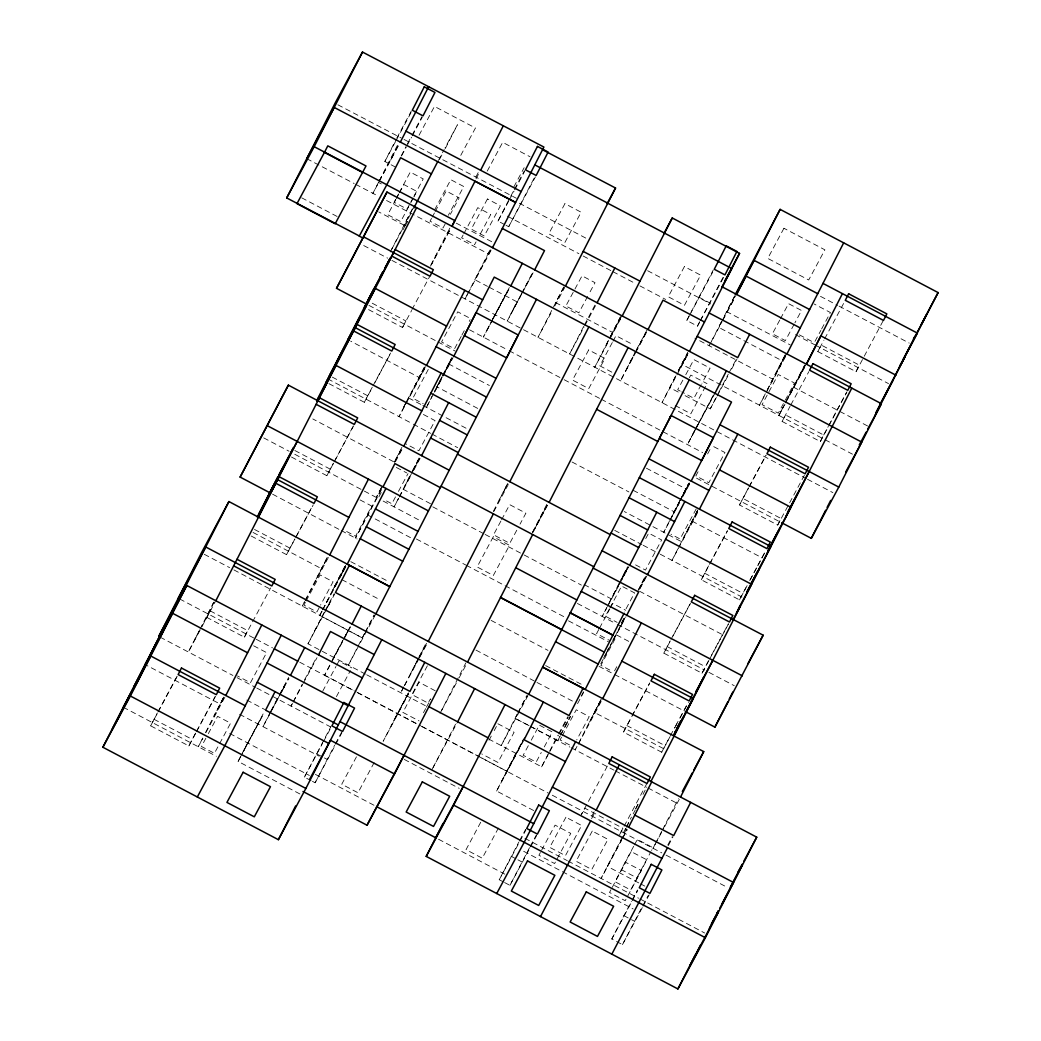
<?xml version="1.0" encoding="UTF-8"?>
<svg xmlns="http://www.w3.org/2000/svg" width="1041" height="1041" viewBox="0 0 1041 1041"><rect width="100%" height="100%" fill="white"/><g stroke="black" fill="none" stroke-linecap="round" stroke-linejoin="round"><path stroke-width="0.75" stroke-dasharray="5 3.75" d="M477.689 408.41L436.895 386.823L441.983 376.777M442.711 375.346L451.573 358.182M395.528 167.107L384.845 161.485L396.087 139.442M378.69 181.98L372.886 193.34L399.601 143.515M379.197 180.978L398.274 143.619M390.557 160.314L394.617 152.363M401.149 156.085L406.081 146.456M403.023 229.801L407.304 221.434M438.43 160.457L444.221 149.41M445.34 148.447L457.441 124.738L444.949 148.03M195.721 733.137L188.85 745.942L150.646 725.824L157.048 713.579M199.182 630.781L188.343 652.004L215.058 602.179M199.898 629.376L213.717 602.388M206.769 617.508L210.829 609.558L202.019 625.992M430.987 264.869L447.552 232.429M188.85 745.942L196.02 732.278M214.108 601.997L206.183 617.079L244.388 637.209L247.732 630.651L209.527 610.533M251.167 536.011L286.535 554.645L312.781 505.379M291.493 457.051L326.861 475.685L333.263 463.44M328.956 383.661L364.337 402.294L372.262 387.2M368.579 309.606L402.529 327.486L405.873 320.94L370.505 302.306M202.696 738.121L198.284 746.761L202.865 738.212M205.558 732.513L223.659 697.08M504.69 224.596L498.001 221.082L509.257 199.039M406.289 401.956L402.906 408.579L406.576 401.735M304.493 601.802L302.293 606.122L304.584 601.854M305.208 600.41L327.212 557.325M424.207 367.369L399.041 416.634L405.157 405.248M419.068 378.43L423.127 370.492M506.017 225.298L508.698 226.704L534.384 177.673M299.912 793.971L238.116 761.426L247.576 742.91M260.523 719.136L243.23 751.758M381.162 489.192L355.528 538.119L381.474 489.712M381.422 487.409L376.308 497.429L381.644 487.461M401.891 447.318L394.344 462.113L312.807 418.937M270.829 711.328L263.022 726.631L288.969 678.238M270.972 711.068L278.754 695.961M364.597 633.592L362.294 637.899L319.782 615.387L321.968 611.093M322.658 609.74L345.313 565.38M426.42 407.343L432.015 396.4M434.526 391.468L441.905 377.024M442.633 375.58L451.924 357.479M340.967 575.478L345.026 567.527L324.805 605.615M281.734 691.692L285.117 685.069L279.977 694.659M447.552 367.551L451.612 359.6L445.001 371.936M365.365 674.087L308.006 643.78L324.219 612.251M327.173 607.814L330.557 601.191L326.887 608.048M292.456 703.352L291.064 706.097L292.586 703.248M293.159 701.972L302.28 684.119M398.508 498.275L394.097 506.902L398.703 498.327M399.237 496.843L410.987 473.915M419.081 457.975L411.663 472.51L419.757 457.363M333.745 657.339L324.584 675.284L351.298 625.459M345.052 636.78L348.67 629.675L343.53 639.278M531.391 275.292L523.662 290.101M364.48 633.592L348.371 665.147L375.853 613.891M365.183 632.225L374.005 614.958M311.103 780.646L304.427 777.133L330.895 726.67M563.649 287.069L537.989 337.323L551.73 311.701M312.443 781.349L315.111 782.754L334.708 745.109M583.663 326.471L569.609 353.979L584.118 326.939M584.404 325.026L594.997 305M403.674 686.995L400.746 692.72L403.804 687.034M404.402 685.551L418.326 658.315M419.055 656.871L426.381 642.531M493.408 511.261L507.435 483.792M408.645 692.942L391.13 725.733M620.449 316.867L594.736 367.213L609.245 340.16M440.031 713.41L465.769 663M532.589 532.146L547.462 503.037M635.544 351.39L620.527 380.798L635.036 353.745M699.76 321.864L697.47 326.132L686.787 320.498L690.3 313.614M691.003 312.235L713.241 270.035M697.47 326.132L699.578 321.994M700.281 320.628L723.937 275.67M675.609 376.035L662.024 402.646L688.739 352.821M678.133 371.09L687.541 352.652M680.814 367.421L685.889 357.479M517.364 713.931L501.176 745.616L527.93 695.713M517.989 712.695L526.629 695.765M734.556 296.034L722.233 320.186M721.504 321.604L709.194 345.716L722.168 321.526M533.682 810.549L496.609 791.03L515.894 753.268M520.5 745.824L500.279 783.912M694.62 430.519L687.411 444.624L714.894 393.381M695.323 429.126L698.927 422.086M712.421 397.233L697.067 426.342M618.835 583.91L602.192 616.493L606.799 607.918M619.031 583.533L627.463 567.085M628.152 567.241L621.048 580.761M685.095 395.671L710.274 408.853L717.978 393.784M718.68 392.405L728.284 374.174M488.593 738.993L541.632 766.827L548.958 752.474M549.687 751.042L557.846 735.284M669.285 521.359L663.703 532.302L669.051 522.335M669.988 519.993L679.174 501.996M679.916 500.552L688.778 483.193L680.072 500.357M530.728 726.527L557.703 740.685L559.889 736.403M560.592 735.05L570.104 716.403M583.494 691.771L579.993 698.485M603.494 658.276L608.751 648.036M623.676 618.744L620.787 624.392L623.884 618.692M638.107 590.481L645.654 575.699M620.865 625.849L624.912 617.899M646.279 576.076L639.096 589.635M503.245 881.844L499.238 879.723L518.834 842.078M600.878 699.656L575.231 749.871L577.521 745.603M697.756 509.921L671.992 560.383L697.951 511.977M504.586 882.547L509.934 885.357L529.518 847.699M785.2 354.799L759.462 405.196L765.564 393.81M785.851 355.098L767.724 389.178M785.018 404.051L778.902 415.437L784.693 404.103M785.421 402.698L804.979 365.378M778.915 415.45L784.068 405.365M787.009 399.601L804.654 365.04M805.305 365.339L787.178 399.419M670.092 736.56L661.699 752.227L623.494 732.096L631.419 717.015M708.895 660.449L702.024 673.254L663.82 653.136L670.209 640.892M747.126 585.641L739.487 599.876L701.283 579.759L709.207 564.664M804.407 475.243L777.692 525.067L739.487 504.95L748.18 488.424M782.129 421.449L785.474 414.891L823.678 435.021L820.334 441.566L782.129 421.449L790.054 406.354M817.81 351.572L821.154 345.013L859.359 365.144L856.014 371.689L817.81 351.572L823.912 340.173M620.878 832.162L622.882 828.233L584.678 808.115L581.333 814.661L608.048 764.836M661.699 752.227L669.623 737.132M702.024 673.254L708.414 661.022M739.487 599.876L746.657 586.213M777.692 525.067L781.036 518.509L742.832 498.392M625.628 828.428L623.455 832.696L625.745 828.415M626.357 827.009L631.432 817.081M635.778 808.558L637.951 804.303M643.026 794.374L645.199 790.106M655.218 844.017L653.045 848.272L663.729 828.35M655.947 842.598L661.751 831.238M662.466 829.82L678.537 798.59M642.323 907.609L622.466 944.629L611.783 938.995L631.38 901.35M622.466 944.629L642.063 906.971M679.331 501.775L674.178 511.782L631.887 489.634M396.79 138.063L411.299 111.023M384.845 161.485L395.528 141.55M396.296 140.132L411.559 111.66M379.197 181.134L399.835 142.552M407.486 143.697L411.299 136.579M412.067 135.148L421.982 116.644M401.631 155.721L406.211 147.184M406.979 145.753L411.559 137.217M412.327 135.785L422.243 117.282M419.068 135.213L434.487 106.429L475.438 128.004L459.276 158.141M395.567 199.495L394.097 202.24L407.07 209.072L410.011 203.594M396.296 198.128L398.508 194.016M399.237 192.65L410.258 172.09L423.232 178.922L413.68 196.736M395.801 199.664L387.72 214.732L400.681 221.564L410.245 203.75M396.53 198.284L398.742 194.173M399.471 192.806L403.882 184.582L416.855 191.414L413.915 196.892M410.74 202.214L412.939 198.102M410.974 202.383L413.173 198.271M412.509 208.616L390.089 252.312L412.262 210.972M412.366 209.475L403.973 225.129L378.742 211.922M439.484 159.429L442.425 153.951M405.326 225.78L407.525 221.668M212.364 605.042L213.834 602.297M194.667 639.695L199.078 631.484M157.816 712.161L176.892 676.572M150.646 725.824L157.516 713.007M158.284 711.589L177.373 675.999M434.631 209.827L450.792 179.69L463.752 186.521L448.333 215.292M431.508 218.428L430.037 221.16L443.011 227.992L445.951 222.514M432.236 217.062L434.448 212.95M435.177 211.57L446.199 191.024L459.172 197.855L450.35 214.29M475.828 177.048L478.886 171.349M476.023 178.805L479.081 173.105M447.552 232.442L449.842 228.161M430.467 266.171L450.311 229.15L431.377 264.752M402.529 327.486L411.689 310.4M411.989 309.541L429.543 276.802M487.24 171.114L502.673 142.344L530.025 156.749M373.016 385.782L390.583 353.042M364.337 402.294L371.962 388.059M375.02 382.372L391.052 352.47M334.018 462.009L353.875 425.001M326.861 475.685L353.576 425.86M286.535 554.645L294.941 538.978M295.696 537.559L313.263 504.82M244.388 637.209L270.621 587.944M196.775 730.86L215.097 696.689M196.489 731.706L215.578 696.117M463.089 235.058L461.618 237.803L474.592 244.635L476.062 241.889M463.831 233.691L477.78 207.653L490.753 214.485L479.003 236.411M223.659 698.043L214.108 715.857L224.049 696.936L220.106 704.028L145.128 664.548M205.923 732.526L225.012 696.936M205.858 738.264L201.447 746.488L214.42 753.32L230.581 723.17L217.608 716.338L206.599 736.898M513.864 186.899L524.144 167.705M510.728 196.242L513.773 190.542M514.54 189.124L524.469 170.62M498.001 221.082L508.685 201.147M509.452 199.729L514.033 191.18M514.801 189.761L524.716 171.258M424.429 367.421L419.094 377.389L350.687 341.162M414.279 386.888L425.288 366.341M406.953 400.629L425.379 366.627M405.912 403.817L425.769 366.809M490.871 249.827L474.839 279.717L487.5 286.366M467.331 294.642L465.041 298.91L490.337 249.372L488.125 253.705L385.782 200.093M468.099 293.211L491.001 250.504M320.173 571.184L328.032 556.258M428.267 369.477L412.835 398.248L423.206 403.713M316.113 579.134L327.863 557.208M305.338 600.423L329.008 556.297M305.403 602.362L303.933 605.107L316.906 611.939L319.847 606.448M306.132 600.995L320.094 574.957L333.068 581.789L320.576 605.081M508.698 226.704L535.412 176.879M461.163 336.451L454.553 348.787L441.579 341.955L457.741 311.819L470.714 318.65L469.244 321.383M461.892 335.085L465.574 328.24M394.305 462.243L402.386 447.175M394.656 461.97L402.008 448.268M395.385 461.84L402.255 449.035M448.593 363.921L452.041 357.388M444.507 372.288L452.588 357.206M436.895 386.823L442.243 376.855M443.011 375.424L452.171 358.351M431.39 397.688L433.59 393.589M434.331 392.21L442.412 377.141M427.187 405.912L431.768 397.376M434.826 391.676L442.451 377.441M443.219 376.022L453.134 357.518M378.872 496.908L382.554 490.051M244.362 749.286L264.362 711.589M240.302 757.236L242.501 753.124M238.116 761.426L240.406 757.158M243.464 751.459L264.063 713.033M345.456 565.64L338.845 578.041L379.965 599.772M334.213 587.189L345.625 565.536M332.743 590L345.716 565.797M319.782 615.387L322.072 611.106M322.827 609.688L346.497 565.562M279.509 694.542L288.669 677.457M271.037 711.003L278.676 696.767M279.43 695.336L288.591 678.264M268.955 715.219L279.235 696.039M324.974 610.82L334.135 593.747M314.395 631.34L323.946 613.526M308.006 643.78L334.721 593.956M395.515 496.882L391.845 503.74L384.064 499.641M398.456 491.404L408.007 473.59M509.335 287.55L483.323 337.141L510.064 287.264M492.783 318.767L508.203 289.997L492.848 319.119M486.967 330.075L492.12 320.485M407.604 480.539L412.743 470.948M413.472 469.569L419.354 458.613M411.52 473.577L403.114 489.231L430.753 503.831M412.275 472.146L419.913 457.91M399.445 496.934L410.909 475.542M413.941 469.881L420.07 458.456M304.506 679.903L316.724 657.118M293.341 701.829L302.502 684.744M303.269 683.325L317.011 657.691M521.112 294.486L511.17 313.393L522.933 291.467M521.606 293.315L533.057 271.961M521.697 294.056L507.201 321.109L517.026 301.851L488.906 287.095M522.465 292.638L533.916 271.285M333.706 657.418L342.905 640.254M343.621 638.914L350.531 626.018M332.508 659.825L342.801 640.644M322.71 691.198L335.931 666.539M336.659 665.173L338.872 661.061L351.832 667.893M365.339 632.199L374.526 615.088M336.412 696.663L350.375 670.625M564.092 286.991L555.699 302.645L612.511 332.404L620.735 316.932M554.788 306.015L564.703 287.498M304.427 777.133L322.749 742.962M323.517 741.543L330.387 728.726M335.475 743.677L341.578 732.291M315.111 782.754L334.968 745.746M335.723 744.315L341.838 732.929M587.658 296.373L578.835 312.807L565.875 305.976L582.036 275.839L595.01 282.671L588.386 294.993M584.886 325.508L596.324 304.154M356.464 756.82L341.76 784.224L357.974 792.761L374.135 762.611M504.195 490.22L507.136 484.742M499.12 500.161L507.943 483.714M493.785 511.599L508.281 484.559M415.541 663.833L417.012 661.087M417.74 659.721L426.563 643.273M410.466 673.761L418.547 658.693M419.289 657.326L426.628 643.624M404.559 685.616L419.068 658.563M419.835 657.144L426.706 644.327M407.981 693.657L383.166 741.257L408.41 694.23M395.19 717.796L408.41 693.124M500.877 521.099L493.525 534.801L509.739 543.337L517.091 529.635M501.606 519.719L509.687 504.651L525.9 513.187L520.032 524.157M427.37 665.798L411.937 694.568L428.15 703.104L430.362 698.992M618.914 319.938L620.384 317.206M609.805 337.765L620.826 317.219M605.745 345.716L610.156 337.492M610.898 336.126L621.919 315.579M610 338.741L620.683 318.806M612.303 342.541L599.824 365.833L613.331 372.951M613.045 341.175L615.986 335.683L632.199 344.22M423.466 712.695L425.678 708.583M426.407 707.216L430.818 698.992M532.419 532.706L547.111 505.288L533.226 531.678M533.07 532.289L547.566 505.249M441.553 710.574L458.352 679.253M459.12 677.821L465.991 665.017M636.311 349.958L646.995 330.036M630.469 361.422L634.138 354.565M634.867 353.198L646.63 331.272L636.689 350.179M626.409 369.373L635.96 351.559M635.791 352.326L646.487 332.391M455.542 724.185L431.664 770.171L456.895 723.235M686.787 320.498L689.077 316.23M689.845 314.811L712.734 272.104M700.528 320.433L724.185 276.307M687.75 352.821L681.647 364.207L852.488 454.188M678.563 370.388L687.724 353.302M675.804 376.217L669.727 387.629L679.5 392.73M678.537 371.182L688.023 353.433M489.049 740.203L491.261 736.091M494.202 730.613L496.401 726.501M682.844 380.173L677.691 389.763L680.398 391.182M685.785 374.695L693.866 359.613L710.079 368.163L701.985 383.231M689.324 377.831L690.795 375.085L707.008 383.622M734.998 295.956L726.605 311.61L790.236 344.922M721.634 321.63L718.589 327.316L782.142 360.785L785.187 355.085M722.402 320.199L735.375 295.995M722.935 320.094L735.141 297.323M529.049 725.681L515.087 718.368L517.403 714.074M518.145 712.682L527.319 695.557M701.257 384.597L693.905 398.3L681.751 391.897M705.538 386.367L690.834 413.771L674.62 405.235M514.41 756.234L523.48 739.11M524.768 737.392L506.733 771.212L480.942 757.562M504.338 775.961L522.764 741.296M496.609 791.03L523.324 741.205M480.721 822.26L466.03 849.664L482.243 858.2L498.405 828.063M713.423 395.033L691.185 437.311L696.325 427.721M528.308 745.681L523.168 755.272L536.141 762.103L541.281 752.513M531.248 740.19L539.329 725.122L552.303 731.953L544.222 747.022M729.038 372.743L736.677 358.507M710.274 408.853L716.39 397.467M717.145 396.048L728.596 374.695M731.654 368.995L736.989 359.028M623.403 575.035L627.814 566.811M620.983 579.772L627.853 566.968M628.035 567.332L611.21 598.835L583.559 584.3M609.284 602.687L620.306 582.127M607.541 606.526L628.933 566.629M645.732 538.6L648.66 533.122L661.634 539.941L645.472 570.091L632.499 563.259M609.128 609.375L605.459 616.233L617.131 622.375M609.857 608.009L621.62 586.083L634.594 592.915L624.301 612.095M598.796 629.48L596.584 633.592L609.558 640.423M599.525 628.113L609.818 608.92M610.547 607.554L612.759 603.442L625.719 610.273M682.662 495.243L689.272 482.92M678.602 503.193L680.801 499.081M681.543 497.715L689.623 482.647M673.514 513.161L679.526 501.814M680.28 500.396L689.676 483.011L682.688 496.44M671.666 517L679.747 501.918M669.805 520.916L679.734 502.413M682.779 496.713L690.417 482.477M698.056 471.755L695.843 475.867L708.817 482.699L724.978 452.562L712.005 445.73M707.607 453.941L711.276 447.096M779.748 320.094L772.396 333.797L785.369 340.628L794.179 324.18M780.477 318.728L788.558 303.66L801.531 310.478L794.921 322.814M558.614 733.866L567.761 716.781M541.632 766.827L558.418 735.506M559.186 734.087L568.347 717.002M565.302 725.889L569.713 717.665M642.011 582.921L645.68 576.076M557.703 740.685L559.993 736.416M560.761 734.998L570.676 716.481M577.547 703.677L583.663 692.291M638.862 589.063L645.732 576.246M638.745 589.909L646.097 576.207M639.916 588.803L646.786 575.985M612.72 640.358L617.3 631.809M618.055 630.391L625.693 616.155M606.161 653.254L624.184 619.265M600.813 663.651L626.005 616.675M561.528 737.21L560.071 739.943L570.442 745.408M562.27 735.831L576.233 709.806L589.206 716.637L576.714 739.93M696.234 508.841L680.072 538.991L670.99 534.215M519.602 840.66L525.705 829.261M499.238 879.723L525.965 829.898M696.156 513.135L697.626 510.402M690.586 524.039L697.379 511.17M686.526 531.99L697.548 511.43M697.561 511.795L681.53 541.697L624.275 511.534M614.58 670.82L616.779 666.708M777.471 369.997L785.552 354.929M785.721 354.994L772.734 379.197L694.92 338.208M601.23 699.591L594.372 712.408L665.785 749.806M771.043 382.594L785.734 355.189M593.487 714.204L600.839 700.502M589.427 722.155L601.178 700.229M766.332 392.379L786.176 355.371M578.289 744.172L601.191 701.465M530.285 846.281L536.388 834.895M509.934 885.357L529.778 848.337M530.546 846.919L536.649 835.533M540.383 852.527L538.913 855.26L554.606 863.536L570.767 833.386L555.074 825.123L541.112 851.148M814.999 341.331L820.881 330.374M821.609 328.995L830.432 312.56L814.218 304.024M783.418 403.583L778.278 413.173L762.064 404.637L778.226 374.487L794.439 383.023L784.159 402.216M799.488 375.241L804.628 365.651M790.496 392.834L805.187 365.43M785.773 402.62L805.63 365.625M824.68 338.754L844.524 301.747M790.809 404.936L808.844 371.624M748.934 487.006L765.734 455.685M739.487 504.95L748.648 487.865M749.416 486.433L766.202 455.125M709.975 563.246L727.529 530.494M701.283 579.759L727.243 531.352M670.977 639.473L690.066 603.884M663.82 653.136L669.923 641.75M672.98 636.051L690.534 603.312M632.186 715.583L649.74 682.844M623.494 732.096L649.454 683.703M591.848 816.04L594.138 811.772M591.587 818.681L595.4 811.564M856.014 371.689L883.015 321.005M823.678 435.021L828.259 426.472M829.013 425.053L846.58 392.314M820.334 441.566L827.959 427.33M828.727 425.912L847.049 391.741M749.702 580.514L764.979 552.042M750.184 579.954L757.054 567.137M757.809 565.718L765.447 551.483M711.471 655.323L728.271 624.001M709.65 659.018L728.739 623.442M670.391 735.714L674.971 727.165M675.726 725.746L687.945 702.961M674.672 728.023L676.962 723.755M680.02 718.056L688.413 702.402M619.538 834.791L623.364 827.673M624.119 826.242L646.552 784.107M635.752 808.701L637.951 804.589M633.162 813.906L635.361 809.794M626.513 826.996L628.803 822.728M626.565 828.844L601.112 878.474L621.724 840.035M621.802 839.293L607.306 866.346L639.265 883.184M622.57 837.875L627.15 829.339M622.492 838.604L627.072 830.067M633.67 846.307L621.178 869.599L636.871 877.862L650.833 851.824M634.398 844.928L637.339 839.449L653.032 847.725L651.575 850.458M610.976 889.704L609.505 892.449L625.212 900.712L641.373 870.562L625.667 862.299L611.718 888.337M664.496 826.918L680.528 797.029M632.134 899.918L637.482 889.964M611.783 938.995L631.627 901.987M632.394 900.556L637.743 890.602M667.762 845.071L672.343 836.535M668.348 845.552L672.928 837.016M642.831 905.553L648.166 895.585M643.078 906.19L649.194 894.805M337.896 104.803L401.175 137.946M404.038 139.442L516.414 198.297M519.342 203.229L586.63 238.532M507.305 216.138L578.887 253.692M793.385 387.122L868.454 426.433M378.469 182.409L381.344 183.906M456.257 223.151L492.315 242.032M306.744 158.687L354.187 183.541M355.606 184.283L378.651 196.359M696.559 478.17L780.282 522.022M646.409 468.203L685.954 488.919M692.031 521.138L762.025 557.794M614.697 530.376L641.92 544.638M643.156 545.276L659.109 553.63M660.254 554.228L741.973 597.04M639.538 591.236L722.688 634.789M577.391 603.455L615.999 623.676M617.43 624.431L704.666 670.118M568.503 620.839L608.347 641.711M599.069 666.383L683.885 710.808M545.64 665.602L583.988 685.681M537.013 682.48L573.929 701.855M515.113 718.342L529.309 725.785M530.442 726.41L569.843 747.048M571.184 747.75L613.917 770.132M615.231 770.808L646.643 787.269M820.49 296.347L837.654 305.39M839.085 306.145L909.209 343.075M799.397 334.877L814.257 342.697M795.493 334.642L814.947 344.883M815.519 345.183L888.52 383.635M698.745 297.088L709.428 302.723M647.645 270.725L710.626 303.894M583.129 255.995L611.496 270.933M612.915 271.675L635.622 283.633M639.903 285.885L665.667 299.457M301.734 197.842L337.115 216.476M363.712 245.546L387.668 258.155M391.936 260.406L804.68 477.78M807.504 479.263L832.865 492.627M469.53 329.802L507.761 350.01M509.192 350.765L559.928 377.493M564.144 379.705L599.733 398.456M601.178 399.21L702.649 452.588M572.029 461.996L628.907 491.951M408.593 397.948L421.462 404.728M422.893 405.483L467.253 428.84M423.388 414.474L435.06 420.616L418.898 450.766L405.925 443.934M332.3 377.115L367.681 395.749M704.627 573.201L742.832 593.331M396.335 467.435L406.719 472.9M432.796 506.863L484.221 533.955M485.132 534.436L522.79 554.254M524.209 555.009L581.346 585.094M294.837 450.506L330.205 469.127M667.164 646.591L705.369 666.708M263.711 437.884L289.073 451.234M708.908 672.343L734.269 685.707M360.056 499.914L371.741 506.056L355.567 536.206L342.606 529.375M628.712 641.36L617.04 635.205L600.878 665.355L612.55 671.497M416.374 539.004L465.926 565.094M466.381 565.341L564.925 617.235M491.131 620.41L547.995 650.404M350.804 561.672L389.113 581.854M254.511 529.466L289.879 548.087M626.838 725.551L665.043 745.668M475.971 650.091L534.189 680.957M204.27 554.293L229.632 567.644M648.062 788.011L676.247 802.858M435.229 690.769L419.016 682.232L402.854 712.382L419.068 720.919M497.871 723.755L514.085 732.304L497.923 762.441L481.71 753.905M366.692 674.789L427.409 706.761M324.61 675.232L356.165 691.849M357.597 692.603L420.707 725.837M422.139 726.592L479.511 756.807M179.664 598.965L255.24 638.771M256.255 639.304L272.482 647.84M299.756 662.219L354.33 690.951M357.193 692.46L418.378 724.679M421.254 726.202L476.166 755.115M477.546 755.844L548.073 792.995M552.277 795.207L661.79 852.878M666.058 855.129L727.815 887.648M253.64 645.797L266.613 652.629L250.439 682.779L237.478 675.947M404.22 759.396L459.198 788.349M640.657 883.913L644.821 886.112M160.158 637.157L232.898 675.466M237.088 677.678L255.396 687.32M256.815 688.062L330.622 726.93M524.911 838.343L567.28 860.647M568.087 861.076L638.588 898.201M639.942 898.917L704.653 932.996M246.821 700.072L264.752 709.52M523.675 851.291L633.123 908.936M316.386 753.71L323.061 757.236M324.402 757.939L327.069 759.344M511.196 856.314L516.544 859.124M517.884 859.827L521.892 861.935M623.741 915.586L634.424 921.207M239.56 714.282L319.223 756.234M315.358 774.374L375.124 805.851M438.547 839.241L504.833 874.167M229.736 733.515L309.385 775.454M153.99 719.279L192.195 739.396M123.306 707.268L216.359 756.273M368.956 305.39L436.491 341.162M437.923 341.916L455.164 351.051M448.515 363.869L489.374 385.508M327.798 378.898L412.197 423.596M413.329 424.194L430.662 433.368M431.911 434.032L457.624 447.656M294.759 454.253L377.506 498.066M383.153 501.059L420.304 520.734M367.421 514.827L412.848 538.874M272.56 494.176L339.795 529.791M341.227 530.546L357.102 538.952M253.028 532.432L321.422 568.659M233.887 569.895L362.294 637.899M487.435 198.987L471.274 229.137L484.247 235.969L500.409 205.819L487.435 198.987M564.925 203.672L548.75 233.822L564.964 242.358L581.125 212.221L564.925 203.672M588.699 349.932L572.537 380.069L588.751 388.618L604.912 358.468L588.699 349.932M493.278 536.792L477.116 566.942L493.33 575.478L509.491 545.328L493.278 536.792M684.405 266.6L668.244 296.75L684.457 305.286L700.619 275.136L684.405 266.6M783.938 228.265L767.764 258.402L808.714 279.977L824.888 249.827L783.938 228.265M565.927 817.224L549.752 847.361L565.458 855.637L581.62 825.487L565.927 817.224M592.251 831.082L576.089 861.232L591.782 869.495L607.944 839.358L592.251 831.082M631.145 851.577L614.984 881.714L630.69 889.99L646.851 859.84L631.145 851.577"/><path stroke-width="1.5" d="M518.184 334.968L506.564 357.909L464.377 335.566L475.997 312.625L518.262 335.007M359.34 235.995L286.704 197.933L335.02 103.293L362.502 52.05L543.896 147.054L492.523 247.654M286.704 197.933L314.174 146.69L362.502 52.05M324.454 152.402L327.798 145.857L366.003 165.974L335.176 223.776L296.971 203.646L324.454 152.402L362.658 172.52M400.369 142.083L428.658 86.689M428.437 510.923L297.192 441.423L269.71 492.666L240.12 477.09L288.37 385.144L449.205 470.246M366.107 303.881L336.516 288.305L386.966 192.064L861.753 442.113L845.721 472.015M102.89 747.256L159.325 636.728L186.807 585.471L130.372 696.013L102.89 747.256L278.389 839.684L305.872 788.44L381.813 639.708M147.041 661.178L134.224 686.279L163.203 631.041M163.19 629.571L150.372 654.672L179.351 599.421M228.929 501.554L201.447 552.81L158.752 636.415L186.235 585.172L228.929 501.554L389.763 586.643M240.12 477.09L288.37 385.144M336.516 288.305L386.966 192.064M437.701 161.641L413.758 208.174M257.413 516.752L277.882 476.739M317.089 399.874L374.096 288.318M336.946 361.396L365.925 306.145L353.107 331.246M290.66 453.225L293.367 447.916M388.228 262.137L390.258 258.168M258.285 516.935L268.253 497.416M317.349 401.279L326.601 383.153L317.05 400.967M215.825 600.761L416.556 207.653M451.989 226.313L475.034 181.186L515.607 202.461L334.213 107.444L306.744 158.687M480.604 170.256L503.31 125.792M225.767 695.505L261.798 624.964M281.252 635.205L224.804 745.746L197.322 797.003M329.763 554.866L368.436 479.146M426.524 365.378L464.833 290.361M275.058 691.653L265.598 710.183L328.826 743.482M383.01 486.876L394.903 463.57L440.33 487.63M403.778 446.186L441.098 373.107M290.491 675.388L304.701 647.567M385.925 488.411L347.252 564.131L389.789 586.617M453.902 356.087L494.241 277.101L731.511 402.06L691.185 481.059M349.399 565.276L335.475 592.537L569.115 715.583L583.038 688.309M318.533 654.854L330.465 631.497L374.24 654.555M421.579 455.646L448.645 402.646M510.806 285.898L522.322 263.347M352.066 624.04L361.227 606.096M534.671 269.853L544.508 250.608L502.322 228.473M375.853 613.891L536.479 299.34M278.389 839.684L295.605 805.968M565.471 286.08L615.543 188.031L542.53 149.722M597.092 302.736L614.841 267.979M428.228 641.477L493.395 513.851M509.817 481.71L588.816 326.991M424.78 662.336L409.946 691.393L366.979 668.764M622.219 315.97L672.252 217.972L739.539 253.392L689.493 351.403M302.996 791.498L367.031 825.227L404.025 755.35M367.031 825.227L394.513 773.983L445.847 673.436M467.513 662.167L532.68 534.54M549.101 502.4L628.1 347.668M648.009 329.555L663.026 300.146L704.51 321.994M457.663 721.816L474.631 688.595M178.258 598.224L205.741 546.98L756.729 837.159L705.382 937.707L677.912 988.95L426.211 856.392L443.063 823.392M426.211 856.392L453.681 805.148L505.028 704.601M528.659 694.373L689.272 379.822M735.284 294.616L780.125 209.371L938.11 292.586L875.637 413.108M736.664 294.473L780.125 209.371M543.363 702.024L524.091 739.774L565.432 761.557M714.894 393.381L726.397 370.83M629.675 565.237L656.741 512.237M749.65 334.317L737.757 357.61L697.184 336.36M623.845 613.722L585.185 689.441L542.582 667.086L703.716 751.602L680.528 797.029M626.773 615.244L638.667 591.952L593.136 568.1M647.541 574.567L684.861 501.476M575.556 741.739L524.209 842.286L496.726 893.529M602.713 698.615L641.373 622.895M699.474 509.127L737.783 434.11M786.944 353.953L843.678 242.839M842.429 293.64L806.398 364.194L820.855 335.866L895.937 375.189M590.689 820.868L540.5 916.587M596.168 810.145L619.33 764.797M677.184 727.88L680.736 720.906M673.891 735.818L683.859 716.299L674.308 734.113M733.046 619.994L740.164 606.044L736.494 612.902M746.631 593.383L759.449 568.282L746.957 591.587M766.67 554.137L779.488 529.036L767.724 550.962M785.643 516.974L797.744 493.265M650.937 781.44L851.785 388.098M628.595 827.218L651.744 781.869M685.316 711.55L714.907 727.138L727.802 701.881M729.234 699.071L732.812 692.057M781.713 522.764L811.303 538.353L825.656 510.233M827.101 507.422L830.692 500.396M875.312 414.917L904.785 357.18M926.672 314.33L902.833 359.991M714.907 727.138L763.157 635.205L602.01 550.715M811.303 538.353L838.786 487.097L881.376 403.687L709.116 312.964M667.502 847.712L611.835 954.155M690.664 802.364L673.696 835.585L634.789 815.103M677.912 988.95L695.245 954.987M700.606 944.877L689.936 965.801L718.199 911.942M145.128 664.548L172.598 613.292L247.589 652.785M123.306 707.268L150.789 656.025L245.221 705.759M379.796 277.492L382.737 272M384.949 267.901L390.089 258.298M367.681 300.81L383.088 271.727M384.467 269.502L390.57 258.103M364.324 307.368L393.589 252.638L482.647 299.795M347.837 339.652L375.32 288.409L446.563 326.132M329.476 375.632L356.959 324.376L395.151 344.493L391.806 351.051L353.602 330.934M326.132 382.177L355.28 327.655L486.524 397.155M316.919 400.993L335.996 365.404L421.826 410.857M317.96 400.603L319.483 397.766L357.688 417.883L354.343 424.429L316.139 404.311M279.287 474.045L293.25 448.007M257.804 516.687L279.157 476.726L317.362 496.843L314.018 503.389L275.813 483.271L257.491 517.442M451.846 226.3L454.891 220.614L386.758 184.869L400.603 157.738L431.442 173.886M607.137 203.685L615.543 188.031M309.737 779.071L330.478 740.255L394.513 773.983M663.859 233.626L672.252 217.972M725.03 280.445L739.539 253.392M721.881 287.069L731.797 268.552L607.775 203.242M463.206 786.515L435.724 837.758L376.543 806.593M669.545 418.326L671.068 415.489L713.436 437.675L701.66 460.538L659.369 438.391L671.146 415.528L669.623 418.378M735.766 294.538L754.087 260.367L817.719 293.679M736.143 294.577L746.072 276.073L809.625 309.541M787.464 512.458L809.195 471.521L838.786 487.097M771.849 542.881L790.926 507.292L719.513 469.881M751.042 583.546L757.913 570.741M759.436 567.892L770.887 546.538L639.33 477.637M738.55 608.465L751.602 584.287L665.589 539.238M696 691.627L712.799 660.306L742.389 675.882M695.948 691.888L704.028 676.819L685.329 712.877M675.049 732.057L680.918 721.101M674.178 734.152L675.7 731.303M677.236 728.453L693.254 698.563L621.841 661.152M913.438 339.002L914.909 336.256M920.791 325.299L938.11 292.586M899.853 365.872L917.407 333.12L822.976 283.386M898.89 368.124L904.772 357.154M880.192 404.181L892.684 380.889M859.241 444.962L866.112 432.158M867.621 429.295L881.376 403.687M747.893 663.677L763.157 635.205M682.349 791.472L692.265 772.956M693.8 770.119L703.716 751.602M737.64 872.748L742.22 864.212M743.755 861.362L756.729 837.159M730.314 887.127L742.064 865.201L721.907 904.004M716.768 913.595L718.225 910.862M711.432 923.796L718.303 910.979M719.825 908.129L733.567 882.508L552.394 787.087M709.363 928.364L718.173 911.929M363.478 238.311L359.275 236.112L386.81 184.751L314.174 146.69M534.788 164.881L607.801 203.19M405.951 131.153L521.19 191.518M583.181 251.401L639.994 281.161M719.93 424.767L809.195 471.521M629.063 497.741L674.594 521.593M611.028 533.057L638.693 547.579M581.242 591.405L712.799 660.306M604.248 652.095L500.5 597.573M555.556 641.698L598.146 664.054M722.402 286.965L800.217 327.941M395.151 249.567L433.355 269.684L430.011 276.242L391.806 256.112M363.999 237.049L393.589 252.638M596.636 409.308L657.782 441.501M436.062 346.692L496.141 378.338M648.946 458.808L709.012 490.441M439.601 420.356L467.253 434.917M620.046 515.386L647.697 529.947M457.441 454.123L610.247 534.606M441.033 486.264L593.825 566.733M267.589 425.834L297.192 441.423M515.737 567.735L576.87 599.967M375.45 508.932L418.001 531.352M500.578 597.404L561.724 629.61M236.997 559.29L275.201 579.408L271.857 585.953L233.652 565.836M428.892 706.657L488.06 737.822M186.235 585.172L362.307 677.899M274.29 648.829L297.752 661.178M546.915 797.822L662.024 858.435M267.043 663.026L348.097 705.72M339.991 721.621L533.721 823.652M257.218 682.258L338.286 724.952M453.681 805.148L705.382 937.707M130.372 696.013L305.872 788.44M430.831 393.212L476.257 417.272M430.597 437.988L458.235 452.575M277.648 479.68L348.904 517.403M366.328 526.785L408.853 549.271M360.225 538.744L402.75 561.229M424.273 86.819L412.314 110.229L423.01 115.863L434.969 92.441L424.273 86.819M125.232 703.911L112.415 728.999L141.394 673.761L125.232 703.911M271.623 489.309L258.806 514.41L287.797 459.159L271.623 489.309M181.472 668.023L178.128 674.581L216.333 694.698L219.677 688.153L181.472 668.023M537.442 146.417L525.484 169.826L536.167 175.461L548.126 152.051L537.442 146.417M343.868 702.467L331.91 725.876L342.593 731.511L354.552 708.088L343.868 702.467M726.228 245.845L714.269 269.255L724.952 274.889L736.911 251.467L726.228 245.845M538.678 805.07L526.72 828.48L537.416 834.101L549.362 810.692L538.678 805.07M612.16 756.872L608.816 763.417L647.021 783.535L650.365 776.989L612.16 756.872M654.321 674.308L650.976 680.853L689.181 700.97L692.525 694.425L654.321 674.308M694.646 595.335L691.302 601.893L729.507 622.011L732.851 615.465L694.646 595.335M732.109 521.957L728.765 528.503L766.97 548.633L770.314 542.075L732.109 521.957M770.314 447.149L766.97 453.694L805.174 473.811L808.519 467.266L770.314 447.149M812.956 363.647L809.612 370.193L847.816 390.323L851.161 383.765L812.956 363.647M848.636 293.77L845.292 300.315L883.497 320.433L886.841 313.888L848.636 293.77M651.224 864.329L639.265 887.752L649.948 893.373L661.907 869.964L651.224 864.329M243.113 772.266L226.938 802.416L254.303 816.821L270.465 786.684L243.113 772.266M422.334 781.869L406.159 812.019L433.524 826.424L449.686 796.274L422.334 781.869M527.514 860.907L511.339 891.044L538.704 905.462L554.866 875.312L527.514 860.907M586.291 891.864L570.13 922.001L597.482 936.419L613.643 906.269L586.291 891.864M612.889 635.179L570.299 612.837L612.889 635.179"/></g></svg>
